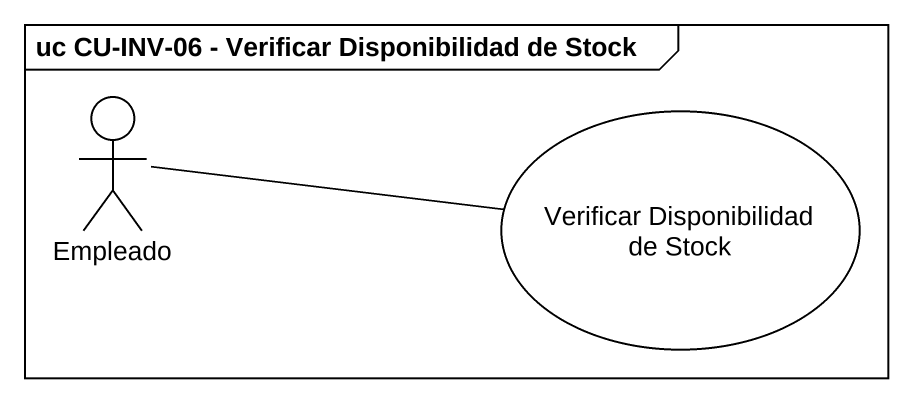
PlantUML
@startuml
mainframe uc CU-INV-06 - Verificar Disponibilidad de Stock
actor Empleado
usecase "Verificar Disponibilidad de Stock" as Verificar_Disponibilidad_de
Empleado -right- Verificar_Disponibilidad_de
@enduml
